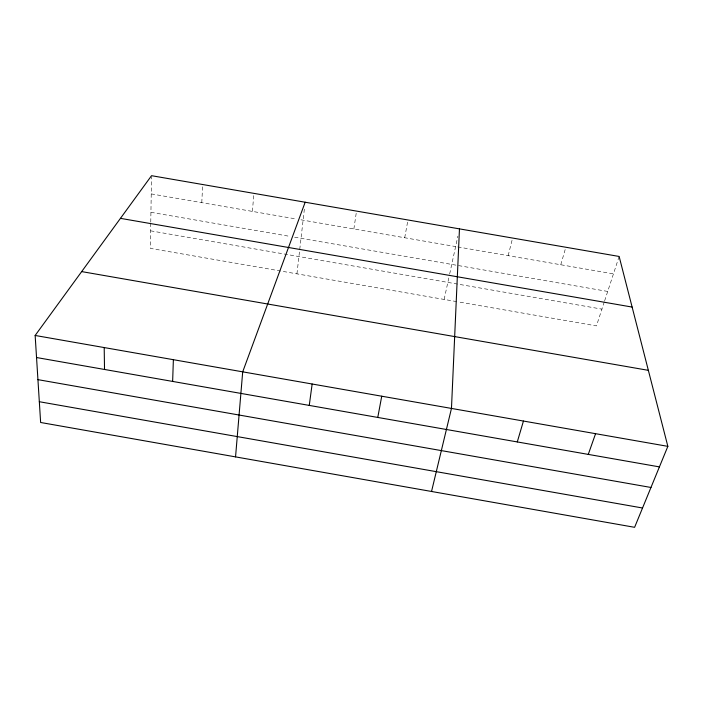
<?xml version="1.0" encoding="UTF-8"?>
<svg xmlns="http://www.w3.org/2000/svg" width="703" height="703" viewBox="0 0 703 703"><rect width="100%" height="100%" fill="white"/><g stroke="black" fill="none" stroke-linecap="round" stroke-linejoin="round"><path stroke-width="0.53" stroke-dasharray="3.52 2.64" d="M150.75 223.203L150.337 248.379L457.082 301.675M150.767 222.113L151.514 176.761M201.787 202.649L202.666 184.52M252.412 211.401L253.88 193.369M296.938 273.854L304.434 208.563M353.873 228.958L356.526 211.093M404.708 237.755L407.96 219.977M444.138 299.425L449.445 274.996M449.674 273.933L457.881 236.155M508.155 255.646L512.61 238.053M560.766 264.741L565.836 247.254M604.308 301.842L596.443 325.893L458.163 301.868M604.65 300.805L619.141 256.454M151.233 193.905L296.631 219.055M300.946 219.802L455.623 246.56M457.767 246.929L613.455 273.862M150.934 212.306L290.357 236.463M294.627 237.201L607.708 291.437M150.627 230.83L601.926 309.127"/><path stroke-width="1.05" d="M172.639 381.421L173.377 359.69M459.463 228.879L451.467 408.434L431.537 491.476M235.549 456.88L242.702 371.843L305.164 202.227M309.258 405.411L312.15 384.014M377.775 417.441L381.738 396.211M517.276 441.932L523.445 421.044M588.27 454.402L595.573 433.689M667.85 446.352L634.607 527.312L40.633 422.485L35.15 335.463L151.532 175.688L619.141 256.454L667.85 446.352L35.15 335.463M120.459 218.352L632.12 307.07M81.671 271.595L648.351 370.34M36.538 357.528L659.414 466.889M37.936 379.646L650.969 487.469M39.324 401.721L642.533 507.997M104.193 347.563L104.527 369.47"/></g></svg>
